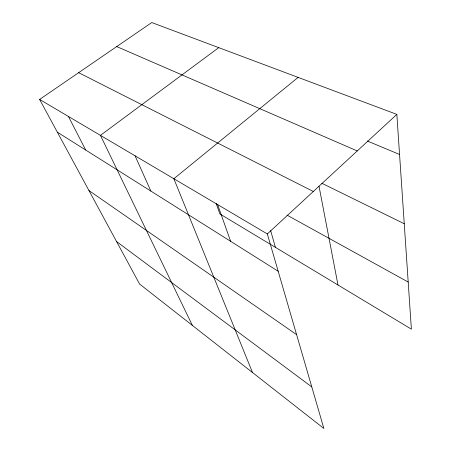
<?xml version="1.0" encoding="UTF-8"?>
<svg xmlns="http://www.w3.org/2000/svg" width="451" height="451" viewBox="0 0 451 451"><rect width="100%" height="100%" fill="white"/><g stroke="black" fill="none" stroke-linecap="round" stroke-linejoin="round"><path stroke-width="0.68" d="M267.33 233.945L396.846 114.385L151.761 22.55L39.615 99.44L139.584 284.045L323.863 428.45L267.33 233.945L39.615 99.44M298.111 77.392L173.86 178.737L252.498 372.526M218.741 47.648L100.438 135.368L192.368 325.408M367.306 140.994L399.558 154.462M116.719 46.577L357.243 150.944M321.873 183.286L404.248 223.747M78.643 72.684L313.332 191.478M286.96 215.082L408.2 282.061M57.333 132.166L278.171 271.248M88.948 190.547L296.595 334.636M116.567 241.55L311.793 386.919M68.434 116.465L85.718 150.042M135.069 155.826L150.865 191.072M216.159 203.474L219.891 213.943L411.385 329.157L396.846 114.385M217.613 204.579L230.624 241.302M270.656 230.613L275.398 247.34M319.02 186.269L337.985 284.993"/></g></svg>
